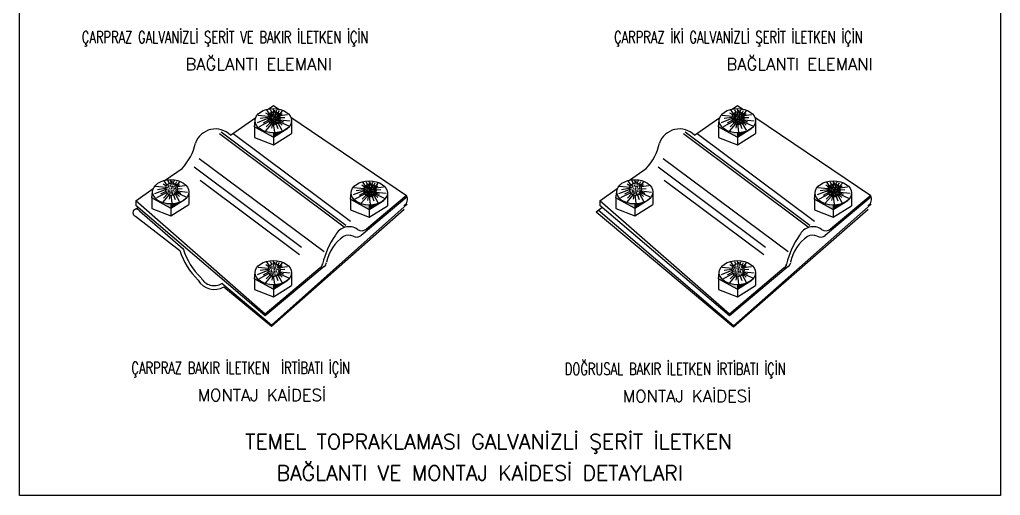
# Model space of a CAD drawing. Header units: millimetres. Extents: x 1852829 to 1882754, y -270850 to -231658.
# Drawn here: x 1857578 to 1858434, y -238199 to -237784 of the extents above; entities that cross this region are included whole.
import ezdxf

# ---------------------------------------------------------------- set-up
doc = ezdxf.new("R2010")
doc.units = ezdxf.units.MM
doc.layers.add('DETAYLAR', color=7, linetype='Continuous')
doc.styles.add('ELEKTRIK', font='romanstw.shx', dxfattribs={"height": 0.2})
doc.styles.get("Standard").update_dxf_attribs({"font": 'ARIALN.TTF'})
doc.linetypes.add('DIYAFON-HATTI', pattern='A,12.7,-5.08,["DF",Standard,S=2.54,R=0,X=-2.54,Y=-1.27],-5.08', length=22.86)

# ---------------------------------------------------------------- blocks, each defined once
blk = doc.blocks.new('TD6')
at = {"ltscale": 40}
h = blk.add_hatch(dxfattribs=at)
h.set_pattern_fill('AR-CONC', color=2, scale=0.493418, style=0)
h.set_pattern_definition([(50, (-3067.0305, 2828.0083), (3.5390932, -0.3096305), [0.3700638, -4.0707013]), (355, (-3067.0305, 2828.0083), (-0.6846245, 3.711454), [0.296051, -3.256561]), (100.4514, (-3066.7356, 2827.9825), (2.8544714, 3.401821), [0.3145058, -3.4595637]), (46.1842, (-3067.0305, 2828.995), (5.265963, -0.816701), [0.555096, -6.106052]), (96.6356, (-3066.5917, 2828.927), (4.611797, 4.806476), [0.471759, -5.189345]), (351.1842, (-3067.0305, 2828.995), (4.611793, 4.80648), [0.4440765, -4.8848415]), (21, (-3066.537, 2828.7484), (2.9452488, -1.9865954), [0.3700638, -4.0707013]), (326, (-3066.537, 2828.7484), (1.2005625, 3.5780233), [0.296051, -3.256561]), (71.4514, (-3066.2916, 2828.583), (4.1458125, 1.5914246), [0.3145058, -3.4595637]), (37.5, (-3067.0305, 2828.0083), (0.05999896, 1.6425593), [0, -3.2170875, 0, -3.3059028, 0, -3.2688965]), (7.5, (-3067.0305, 2828.0083), (1.2980333, 1.9460997), [0, -1.884858, 0, -3.1430748, 0, -1.2458813]), (327.5, (-3068.1308, 2828.0083), (2.63397777, -0.11128987), [0, -1.2335458, 0, -3.848663, 0, -5.1068798]), (317.5, (-3068.6242, 2828.0083), (2.8775475, 0.4939363), [0, -1.6036096, 0, -2.555907, 0, -3.6266248])])
edge = h.paths.add_edge_path()
edge.add_ellipse((-343.2, 548.8), major_axis=(0.59, -9.39), ratio=0.937471, start_angle=90, end_angle=113.3742)
edge.add_ellipse((-343.2, 548.8), major_axis=(0.59, -9.39), ratio=0.937471, start_angle=113.3742, end_angle=136.7243)
edge.add_ellipse((-343.2, 548.8), major_axis=(0.59, -9.39), ratio=0.937471, start_angle=136.7243, end_angle=158.4406)
edge.add_ellipse((-343.2, 548.8), major_axis=(0.59, -9.39), ratio=0.937471, start_angle=158.4406, end_angle=170.486)
edge.add_ellipse((-343.2, 548.8), major_axis=(0.59, -9.39), ratio=0.937471, start_angle=170.486, end_angle=178.4128)
edge.add_ellipse((-343.2, 548.8), major_axis=(0.59, -9.39), ratio=0.937471, start_angle=178.4128, end_angle=199.8456)
edge.add_ellipse((-343.2, 548.8), major_axis=(0.59, -9.39), ratio=0.937471, start_angle=199.8456, end_angle=238.2517)
edge.add_ellipse((-343.2, 548.8), major_axis=(0.59, -9.39), ratio=0.937471, start_angle=238.2517, end_angle=252.188)
edge.add_ellipse((-343.2, 548.8), major_axis=(0.59, -9.39), ratio=0.937471, start_angle=252.188, end_angle=262.4507)
edge.add_ellipse((-343.2, 548.8), major_axis=(0.59, -9.39), ratio=0.937471, start_angle=262.4507, end_angle=287.513)
edge.add_ellipse((-343.2, 548.8), major_axis=(0.59, -9.39), ratio=0.937471, start_angle=287.513, end_angle=301.2125)
edge.add_ellipse((-343.2, 548.8), major_axis=(0.59, -9.39), ratio=0.937471, start_angle=301.2125, end_angle=315.036)
edge.add_ellipse((-343.2, 548.8), major_axis=(0.59, -9.39), ratio=0.937471, start_angle=315.036, end_angle=329.5991)
edge.add_ellipse((-343.2, 548.8), major_axis=(0.59, -9.39), ratio=0.937471, start_angle=329.5991, end_angle=339.6638)
edge.add_ellipse((-343.2, 548.8), major_axis=(0.59, -9.39), ratio=0.937471, start_angle=339.6638, end_angle=348.6839)
edge.add_ellipse((-343.2, 548.8), major_axis=(0.59, -9.39), ratio=0.937471, start_angle=348.6839, end_angle=375.9718)
edge.add_ellipse((-343.2, 548.8), major_axis=(0.59, -9.39), ratio=0.937471, start_angle=15.9718, end_angle=36.5054)
edge.add_ellipse((-343.2, 548.8), major_axis=(0.59, -9.39), ratio=0.937471, start_angle=36.5054, end_angle=45.5371)
edge.add_ellipse((-343.2, 548.8), major_axis=(0.59, -9.39), ratio=0.937471, start_angle=45.5371, end_angle=53.5932)
edge.add_ellipse((-343.2, 548.8), major_axis=(0.59, -9.39), ratio=0.937471, start_angle=53.5932, end_angle=64.1522)
edge.add_ellipse((-343.2, 548.8), major_axis=(0.59, -9.39), ratio=0.937471, start_angle=64.1522, end_angle=71.0908)
edge.add_ellipse((-343.2, 548.8), major_axis=(0.59, -9.39), ratio=0.937471, start_angle=71.0908, end_angle=90)
h = blk.add_hatch(dxfattribs=at)
h.set_pattern_fill('AR-CONC', color=2, scale=0.493418, style=0)
h.set_pattern_definition([(50, (-2391.8287, 2828.0083), (3.5390932, -0.3096305), [0.3700638, -4.0707013]), (355, (-2391.8287, 2828.0083), (-0.6846245, 3.711454), [0.296051, -3.256561]), (100.4514, (-2391.5337, 2827.9825), (2.8544714, 3.401821), [0.3145058, -3.4595637]), (46.1842, (-2391.8287, 2828.995), (5.265963, -0.816701), [0.555096, -6.106052]), (96.6356, (-2391.39, 2828.927), (4.611797, 4.806476), [0.471759, -5.189345]), (351.1842, (-2391.8287, 2828.995), (4.611793, 4.80648), [0.4440765, -4.8848415]), (21, (-2391.3352, 2828.7484), (2.9452488, -1.9865954), [0.3700638, -4.0707013]), (326, (-2391.3352, 2828.7484), (1.2005625, 3.5780233), [0.296051, -3.256561]), (71.4514, (-2391.0898, 2828.583), (4.1458125, 1.5914246), [0.3145058, -3.4595637]), (37.5, (-2391.8287, 2828.0083), (0.05999896, 1.6425593), [0, -3.2170875, 0, -3.3059028, 0, -3.2688965]), (7.5, (-2391.8287, 2828.0083), (1.2980333, 1.9460997), [0, -1.884858, 0, -3.1430748, 0, -1.2458813]), (327.5, (-2392.929, 2828.0083), (2.63397777, -0.11128987), [0, -1.2335458, 0, -3.848663, 0, -5.1068798]), (317.5, (-2393.4224, 2828.0083), (2.8775475, 0.4939363), [0, -1.6036096, 0, -2.555907, 0, -3.6266248])])
edge = h.paths.add_edge_path()
edge.add_ellipse((332, 548.8), major_axis=(0.59, -9.39), ratio=0.937471, start_angle=90, end_angle=113.3742)
edge.add_ellipse((332, 548.8), major_axis=(0.59, -9.39), ratio=0.937471, start_angle=113.3742, end_angle=136.7243)
edge.add_ellipse((332, 548.8), major_axis=(0.59, -9.39), ratio=0.937471, start_angle=136.7243, end_angle=158.4406)
edge.add_ellipse((332, 548.8), major_axis=(0.59, -9.39), ratio=0.937471, start_angle=158.4406, end_angle=170.486)
edge.add_ellipse((332, 548.8), major_axis=(0.59, -9.39), ratio=0.937471, start_angle=170.486, end_angle=178.4128)
edge.add_ellipse((332, 548.8), major_axis=(0.59, -9.39), ratio=0.937471, start_angle=178.4128, end_angle=199.8456)
edge.add_ellipse((332, 548.8), major_axis=(0.59, -9.39), ratio=0.937471, start_angle=199.8456, end_angle=238.2517)
edge.add_ellipse((332, 548.8), major_axis=(0.59, -9.39), ratio=0.937471, start_angle=238.2517, end_angle=252.188)
edge.add_ellipse((332, 548.8), major_axis=(0.59, -9.39), ratio=0.937471, start_angle=252.188, end_angle=262.4507)
edge.add_ellipse((332, 548.8), major_axis=(0.59, -9.39), ratio=0.937471, start_angle=262.4507, end_angle=287.513)
edge.add_ellipse((332, 548.8), major_axis=(0.59, -9.39), ratio=0.937471, start_angle=287.513, end_angle=301.2125)
edge.add_ellipse((332, 548.8), major_axis=(0.59, -9.39), ratio=0.937471, start_angle=301.2125, end_angle=315.036)
edge.add_ellipse((332, 548.8), major_axis=(0.59, -9.39), ratio=0.937471, start_angle=315.036, end_angle=329.5991)
edge.add_ellipse((332, 548.8), major_axis=(0.59, -9.39), ratio=0.937471, start_angle=329.5991, end_angle=339.6638)
edge.add_ellipse((332, 548.8), major_axis=(0.59, -9.39), ratio=0.937471, start_angle=339.6638, end_angle=348.6839)
edge.add_ellipse((332, 548.8), major_axis=(0.59, -9.39), ratio=0.937471, start_angle=348.6839, end_angle=375.9718)
edge.add_ellipse((332, 548.8), major_axis=(0.59, -9.39), ratio=0.937471, start_angle=15.9718, end_angle=36.5054)
edge.add_ellipse((332, 548.8), major_axis=(0.59, -9.39), ratio=0.937471, start_angle=36.5054, end_angle=45.5371)
edge.add_ellipse((332, 548.8), major_axis=(0.59, -9.39), ratio=0.937471, start_angle=45.5371, end_angle=53.5932)
edge.add_ellipse((332, 548.8), major_axis=(0.59, -9.39), ratio=0.937471, start_angle=53.5932, end_angle=64.1522)
edge.add_ellipse((332, 548.8), major_axis=(0.59, -9.39), ratio=0.937471, start_angle=64.1522, end_angle=71.0908)
edge.add_ellipse((332, 548.8), major_axis=(0.59, -9.39), ratio=0.937471, start_angle=71.0908, end_angle=90)
h = blk.add_hatch(color=2, dxfattribs=at)
edge = h.paths.add_edge_path()
edge.add_ellipse((-344.3, 545), major_axis=(-26.4, 0), ratio=0.667305, start_angle=0, end_angle=90, ccw=False)
edge.add_line((-370.7, 545), (-371.8, 536.2))
edge.add_line((-371.8, 536.2), (-344.3, 521.1))
edge.add_line((-344.3, 521.1), (-344.3, 527.4))
h = blk.add_hatch(color=2, dxfattribs=at)
edge = h.paths.add_edge_path()
edge.add_ellipse((330.9, 545), major_axis=(-26.4, 0), ratio=0.667305, start_angle=0, end_angle=90, ccw=False)
edge.add_line((304.5, 545), (303.4, 536.2))
edge.add_line((303.4, 536.2), (330.9, 521.1))
edge.add_line((330.9, 521.1), (330.9, 527.4))
h = blk.add_hatch(color=2, dxfattribs=at)
edge = h.paths.add_edge_path()
edge.add_ellipse((-344.3, 545), major_axis=(-26.4, 0), ratio=0.667305, start_angle=90, end_angle=123.9657, ccw=False)
edge.add_line((-344.3, 527.4), (-344.3, 521.1))
edge.add_line((-344.3, 521.1), (-329.6, 530.4))
h = blk.add_hatch(color=2, dxfattribs=at)
edge = h.paths.add_edge_path()
edge.add_ellipse((330.9, 545), major_axis=(-26.4, 0), ratio=0.667305, start_angle=90, end_angle=123.9657, ccw=False)
edge.add_line((330.9, 527.4), (330.9, 521.1))
edge.add_line((330.9, 521.1), (345.6, 530.4))
h = blk.add_hatch(dxfattribs=at)
h.set_pattern_fill('AR-CONC', color=2, scale=0.493418, style=0)
h.set_pattern_definition([(50, (-3216.359, 2724.5624), (3.5390932, -0.3096305), [0.3700638, -4.0707013]), (355, (-3216.359, 2724.5624), (-0.6846245, 3.711454), [0.296051, -3.256561]), (100.4514, (-3216.064, 2724.5366), (2.8544714, 3.401821), [0.3145058, -3.4595637]), (46.1842, (-3216.359, 2725.5493), (5.265963, -0.816701), [0.555096, -6.106052]), (96.6356, (-3215.92, 2725.481), (4.611797, 4.806476), [0.471759, -5.189345]), (351.1842, (-3216.359, 2725.5493), (4.611793, 4.80648), [0.4440765, -4.8848415]), (21, (-3215.8655, 2725.3026), (2.9452488, -1.9865954), [0.3700638, -4.0707013]), (326, (-3215.8655, 2725.3026), (1.2005625, 3.5780233), [0.296051, -3.256561]), (71.4514, (-3215.62, 2725.137), (4.1458125, 1.5914246), [0.3145058, -3.4595637]), (37.5, (-3216.3589, 2724.5624), (0.05999896, 1.6425593), [0, -3.2170875, 0, -3.3059028, 0, -3.2688965]), (7.5, (-3216.3589, 2724.5624), (1.2980333, 1.9460997), [0, -1.884858, 0, -3.1430748, 0, -1.2458813]), (327.5, (-3217.4592, 2724.5624), (2.63397777, -0.11128987), [0, -1.2335458, 0, -3.848663, 0, -5.1068798]), (317.5, (-3217.9526, 2724.5624), (2.8775475, 0.4939363), [0, -1.6036096, 0, -2.555907, 0, -3.6266248])])
edge = h.paths.add_edge_path()
edge.add_ellipse((-492.5, 445.4), major_axis=(0.59, -9.39), ratio=0.937471, start_angle=90, end_angle=113.3742)
edge.add_ellipse((-492.5, 445.4), major_axis=(0.59, -9.39), ratio=0.937471, start_angle=113.3742, end_angle=136.7243)
edge.add_ellipse((-492.5, 445.4), major_axis=(0.59, -9.39), ratio=0.937471, start_angle=136.7243, end_angle=158.4406)
edge.add_ellipse((-492.5, 445.4), major_axis=(0.59, -9.39), ratio=0.937471, start_angle=158.4406, end_angle=170.486)
edge.add_ellipse((-492.5, 445.4), major_axis=(0.59, -9.39), ratio=0.937471, start_angle=170.486, end_angle=178.4128)
edge.add_ellipse((-492.5, 445.4), major_axis=(0.59, -9.39), ratio=0.937471, start_angle=178.4128, end_angle=199.8456)
edge.add_ellipse((-492.5, 445.4), major_axis=(0.59, -9.39), ratio=0.937471, start_angle=199.8456, end_angle=238.2517)
edge.add_ellipse((-492.5, 445.4), major_axis=(0.59, -9.39), ratio=0.937471, start_angle=238.2517, end_angle=252.188)
edge.add_ellipse((-492.5, 445.4), major_axis=(0.59, -9.39), ratio=0.937471, start_angle=252.188, end_angle=262.4507)
edge.add_ellipse((-492.5, 445.4), major_axis=(0.59, -9.39), ratio=0.937471, start_angle=262.4507, end_angle=287.513)
edge.add_ellipse((-492.5, 445.4), major_axis=(0.59, -9.39), ratio=0.937471, start_angle=287.513, end_angle=301.2125)
edge.add_ellipse((-492.5, 445.4), major_axis=(0.59, -9.39), ratio=0.937471, start_angle=301.2125, end_angle=315.036)
edge.add_ellipse((-492.5, 445.4), major_axis=(0.59, -9.39), ratio=0.937471, start_angle=315.036, end_angle=329.5991)
edge.add_ellipse((-492.5, 445.4), major_axis=(0.59, -9.39), ratio=0.937471, start_angle=329.5991, end_angle=339.6638)
edge.add_ellipse((-492.5, 445.4), major_axis=(0.59, -9.39), ratio=0.937471, start_angle=339.6638, end_angle=348.6839)
edge.add_ellipse((-492.5, 445.4), major_axis=(0.59, -9.39), ratio=0.937471, start_angle=348.6839, end_angle=375.9718)
edge.add_ellipse((-492.5, 445.4), major_axis=(0.59, -9.39), ratio=0.937471, start_angle=15.9718, end_angle=36.5054)
edge.add_ellipse((-492.5, 445.4), major_axis=(0.59, -9.39), ratio=0.937471, start_angle=36.5054, end_angle=45.5371)
edge.add_ellipse((-492.5, 445.4), major_axis=(0.59, -9.39), ratio=0.937471, start_angle=45.5371, end_angle=53.5932)
edge.add_ellipse((-492.5, 445.4), major_axis=(0.59, -9.39), ratio=0.937471, start_angle=53.5932, end_angle=64.1522)
edge.add_ellipse((-492.5, 445.4), major_axis=(0.59, -9.39), ratio=0.937471, start_angle=64.1522, end_angle=71.0908)
edge.add_ellipse((-492.5, 445.4), major_axis=(0.59, -9.39), ratio=0.937471, start_angle=71.0908, end_angle=90)
h = blk.add_hatch(dxfattribs=at)
h.set_pattern_fill('AR-CONC', color=2, scale=0.493418, style=0)
h.set_pattern_definition([(50, (-2927.4993, 2722.876), (3.5390932, -0.3096305), [0.3700638, -4.0707013]), (355, (-2927.4993, 2722.876), (-0.6846245, 3.711454), [0.296051, -3.256561]), (100.4514, (-2927.2044, 2722.8503), (2.8544714, 3.401821), [0.3145058, -3.4595637]), (46.1842, (-2927.4993, 2723.863), (5.265963, -0.816701), [0.555096, -6.106052]), (96.6356, (-2927.0605, 2723.795), (4.611797, 4.806476), [0.471759, -5.189345]), (351.1842, (-2927.4993, 2723.863), (4.611793, 4.80648), [0.4440765, -4.8848415]), (21, (-2927.006, 2723.6162), (2.9452488, -1.9865954), [0.3700638, -4.0707013]), (326, (-2927.006, 2723.6162), (1.2005625, 3.5780233), [0.296051, -3.256561]), (71.4514, (-2926.7605, 2723.4507), (4.1458125, 1.5914246), [0.3145058, -3.4595637]), (37.5, (-2927.4993, 2722.8761), (0.05999896, 1.6425593), [0, -3.2170875, 0, -3.3059028, 0, -3.2688965]), (7.5, (-2927.4993, 2722.8761), (1.2980333, 1.9460997), [0, -1.884858, 0, -3.1430748, 0, -1.2458813]), (327.5, (-2928.5997, 2722.8761), (2.63397777, -0.11128987), [0, -1.2335458, 0, -3.848663, 0, -5.1068798]), (317.5, (-2929.093, 2722.876), (2.8775475, 0.4939363), [0, -1.6036096, 0, -2.555907, 0, -3.6266248])])
edge = h.paths.add_edge_path()
edge.add_ellipse((-203.7, 443.7), major_axis=(0.59, -9.39), ratio=0.937471, start_angle=0, end_angle=360)
h = blk.add_hatch(dxfattribs=at)
h.set_pattern_fill('AR-CONC', color=2, scale=0.493418, style=0)
h.set_pattern_definition([(50, (-2541.157, 2724.5624), (3.5390932, -0.3096305), [0.3700638, -4.0707013]), (355, (-2541.157, 2724.5624), (-0.6846245, 3.711454), [0.296051, -3.256561]), (100.4514, (-2540.862, 2724.5366), (2.8544714, 3.401821), [0.3145058, -3.4595637]), (46.1842, (-2541.157, 2725.5493), (5.265963, -0.816701), [0.555096, -6.106052]), (96.6356, (-2540.718, 2725.481), (4.611797, 4.806476), [0.471759, -5.189345]), (351.1842, (-2541.157, 2725.5493), (4.611793, 4.80648), [0.4440765, -4.8848415]), (21, (-2540.6636, 2725.3026), (2.9452488, -1.9865954), [0.3700638, -4.0707013]), (326, (-2540.6636, 2725.3026), (1.2005625, 3.5780233), [0.296051, -3.256561]), (71.4514, (-2540.4182, 2725.137), (4.1458125, 1.5914246), [0.3145058, -3.4595637]), (37.5, (-2541.157, 2724.5624), (0.05999896, 1.6425593), [0, -3.2170875, 0, -3.3059028, 0, -3.2688965]), (7.5, (-2541.157, 2724.5624), (1.2980333, 1.9460997), [0, -1.884858, 0, -3.1430748, 0, -1.2458813]), (327.5, (-2542.2574, 2724.5624), (2.63397777, -0.11128987), [0, -1.2335458, 0, -3.848663, 0, -5.1068798]), (317.5, (-2542.7508, 2724.5624), (2.8775475, 0.4939363), [0, -1.6036096, 0, -2.555907, 0, -3.6266248])])
edge = h.paths.add_edge_path()
edge.add_ellipse((182.7, 445.4), major_axis=(0.59, -9.39), ratio=0.937471, start_angle=90, end_angle=113.3742)
edge.add_ellipse((182.7, 445.4), major_axis=(0.59, -9.39), ratio=0.937471, start_angle=113.3742, end_angle=136.7243)
edge.add_ellipse((182.7, 445.4), major_axis=(0.59, -9.39), ratio=0.937471, start_angle=136.7243, end_angle=158.4406)
edge.add_ellipse((182.7, 445.4), major_axis=(0.59, -9.39), ratio=0.937471, start_angle=158.4406, end_angle=170.486)
edge.add_ellipse((182.7, 445.4), major_axis=(0.59, -9.39), ratio=0.937471, start_angle=170.486, end_angle=178.4128)
edge.add_ellipse((182.7, 445.4), major_axis=(0.59, -9.39), ratio=0.937471, start_angle=178.4128, end_angle=199.8456)
edge.add_ellipse((182.7, 445.4), major_axis=(0.59, -9.39), ratio=0.937471, start_angle=199.8456, end_angle=238.2517)
edge.add_ellipse((182.7, 445.4), major_axis=(0.59, -9.39), ratio=0.937471, start_angle=238.2517, end_angle=252.188)
edge.add_ellipse((182.7, 445.4), major_axis=(0.59, -9.39), ratio=0.937471, start_angle=252.188, end_angle=262.4507)
edge.add_ellipse((182.7, 445.4), major_axis=(0.59, -9.39), ratio=0.937471, start_angle=262.4507, end_angle=287.513)
edge.add_ellipse((182.7, 445.4), major_axis=(0.59, -9.39), ratio=0.937471, start_angle=287.513, end_angle=301.2125)
edge.add_ellipse((182.7, 445.4), major_axis=(0.59, -9.39), ratio=0.937471, start_angle=301.2125, end_angle=315.036)
edge.add_ellipse((182.7, 445.4), major_axis=(0.59, -9.39), ratio=0.937471, start_angle=315.036, end_angle=329.5991)
edge.add_ellipse((182.7, 445.4), major_axis=(0.59, -9.39), ratio=0.937471, start_angle=329.5991, end_angle=339.6638)
edge.add_ellipse((182.7, 445.4), major_axis=(0.59, -9.39), ratio=0.937471, start_angle=339.6638, end_angle=348.6839)
edge.add_ellipse((182.7, 445.4), major_axis=(0.59, -9.39), ratio=0.937471, start_angle=348.6839, end_angle=375.9718)
edge.add_ellipse((182.7, 445.4), major_axis=(0.59, -9.39), ratio=0.937471, start_angle=15.9718, end_angle=36.5054)
edge.add_ellipse((182.7, 445.4), major_axis=(0.59, -9.39), ratio=0.937471, start_angle=36.5054, end_angle=45.5371)
edge.add_ellipse((182.7, 445.4), major_axis=(0.59, -9.39), ratio=0.937471, start_angle=45.5371, end_angle=53.5932)
edge.add_ellipse((182.7, 445.4), major_axis=(0.59, -9.39), ratio=0.937471, start_angle=53.5932, end_angle=64.1522)
edge.add_ellipse((182.7, 445.4), major_axis=(0.59, -9.39), ratio=0.937471, start_angle=64.1522, end_angle=71.0908)
edge.add_ellipse((182.7, 445.4), major_axis=(0.59, -9.39), ratio=0.937471, start_angle=71.0908, end_angle=90)
h = blk.add_hatch(dxfattribs=at)
h.set_pattern_fill('AR-CONC', color=2, scale=0.493418, style=0)
h.set_pattern_definition([(50, (-2252.2975, 2722.876), (3.5390932, -0.3096305), [0.3700638, -4.0707013]), (355, (-2252.2975, 2722.876), (-0.6846245, 3.711454), [0.296051, -3.256561]), (100.4514, (-2252.0026, 2722.8503), (2.8544714, 3.401821), [0.3145058, -3.4595637]), (46.1842, (-2252.2975, 2723.863), (5.265963, -0.816701), [0.555096, -6.106052]), (96.6356, (-2251.8587, 2723.795), (4.611797, 4.806476), [0.471759, -5.189345]), (351.1842, (-2252.2975, 2723.863), (4.611793, 4.80648), [0.4440765, -4.8848415]), (21, (-2251.804, 2723.6162), (2.9452488, -1.9865954), [0.3700638, -4.0707013]), (326, (-2251.804, 2723.6162), (1.2005625, 3.5780233), [0.296051, -3.256561]), (71.4514, (-2251.5586, 2723.4507), (4.1458125, 1.5914246), [0.3145058, -3.4595637]), (37.5, (-2252.2975, 2722.8761), (0.05999896, 1.6425593), [0, -3.2170875, 0, -3.3059028, 0, -3.2688965]), (7.5, (-2252.2975, 2722.8761), (1.2980333, 1.9460997), [0, -1.884858, 0, -3.1430748, 0, -1.2458813]), (327.5, (-2253.3978, 2722.8761), (2.63397777, -0.11128987), [0, -1.2335458, 0, -3.848663, 0, -5.1068798]), (317.5, (-2253.8912, 2722.876), (2.8775475, 0.4939363), [0, -1.6036096, 0, -2.555907, 0, -3.6266248])])
edge = h.paths.add_edge_path()
edge.add_ellipse((471.5, 443.7), major_axis=(0.59, -9.39), ratio=0.937471, start_angle=0, end_angle=360)
h = blk.add_hatch(color=2, dxfattribs=at)
edge = h.paths.add_edge_path()
edge.add_ellipse((-493.6, 441.5), major_axis=(-26.4, 0), ratio=0.667305, start_angle=0, end_angle=90, ccw=False)
edge.add_line((-520, 441.5), (-521.1, 432.7))
edge.add_line((-521.1, 432.7), (-493.6, 417.7))
edge.add_line((-493.6, 417.7), (-493.6, 423.9))
h = blk.add_hatch(color=2, dxfattribs=at)
edge = h.paths.add_edge_path()
edge.add_ellipse((-204.8, 439.9), major_axis=(-26.4, 0), ratio=0.667305, start_angle=0, end_angle=90, ccw=False)
edge.add_line((-231.2, 439.9), (-232.3, 431))
edge.add_line((-232.3, 431), (-204.8, 416))
edge.add_line((-204.8, 416), (-204.8, 422.2))
h = blk.add_hatch(color=2, dxfattribs=at)
edge = h.paths.add_edge_path()
edge.add_ellipse((181.6, 441.5), major_axis=(-26.4, 0), ratio=0.667305, start_angle=0, end_angle=90, ccw=False)
edge.add_line((155.2, 441.5), (154.1, 432.7))
edge.add_line((154.1, 432.7), (181.6, 417.7))
edge.add_line((181.6, 417.7), (181.6, 423.9))
h = blk.add_hatch(color=2, dxfattribs=at)
edge = h.paths.add_edge_path()
edge.add_ellipse((470.4, 439.9), major_axis=(-26.4, 0), ratio=0.667305, start_angle=0, end_angle=90, ccw=False)
edge.add_line((444, 439.9), (442.9, 431))
edge.add_line((442.9, 431), (470.4, 416))
edge.add_line((470.4, 416), (470.4, 422.2))
h = blk.add_hatch(color=2, dxfattribs=at)
edge = h.paths.add_edge_path()
edge.add_ellipse((-493.6, 441.5), major_axis=(-26.4, 0), ratio=0.667305, start_angle=90, end_angle=123.9657, ccw=False)
edge.add_line((-493.6, 423.9), (-493.6, 417.7))
edge.add_line((-493.6, 417.7), (-478.9, 426.9))
h = blk.add_hatch(color=2, dxfattribs=at)
edge = h.paths.add_edge_path()
edge.add_ellipse((-204.8, 439.9), major_axis=(-26.4, 0), ratio=0.667305, start_angle=90, end_angle=123.9657, ccw=False)
edge.add_line((-204.8, 422.2), (-204.8, 416))
edge.add_line((-204.8, 416), (-190, 425.2))
h = blk.add_hatch(color=2, dxfattribs=at)
edge = h.paths.add_edge_path()
edge.add_ellipse((181.6, 441.5), major_axis=(-26.4, 0), ratio=0.667305, start_angle=90, end_angle=123.9657, ccw=False)
edge.add_line((181.6, 423.9), (181.6, 417.7))
edge.add_line((181.6, 417.7), (196.3, 426.9))
h = blk.add_hatch(color=2, dxfattribs=at)
edge = h.paths.add_edge_path()
edge.add_ellipse((470.4, 439.9), major_axis=(-26.4, 0), ratio=0.667305, start_angle=90, end_angle=123.9657, ccw=False)
edge.add_line((470.4, 422.2), (470.4, 416))
edge.add_line((470.4, 416), (485.2, 425.2))
h = blk.add_hatch(dxfattribs=at)
h.set_pattern_fill('AR-CONC', color=2, scale=0.493418, style=0)
h.set_pattern_definition([(50, (-3066.995, 2606.988), (3.5390932, -0.3096305), [0.3700638, -4.0707013]), (355, (-3066.995, 2606.988), (-0.6846245, 3.711454), [0.296051, -3.256561]), (100.4514, (-3066.7002, 2606.9622), (2.8544714, 3.401821), [0.3145058, -3.4595637]), (46.1842, (-3066.995, 2607.975), (5.265963, -0.816701), [0.555096, -6.106052]), (96.6356, (-3066.5563, 2607.907), (4.611797, 4.806476), [0.471759, -5.189345]), (351.1842, (-3066.995, 2607.975), (4.611793, 4.80648), [0.4440765, -4.8848415]), (21, (-3066.5017, 2607.728), (2.9452488, -1.9865954), [0.3700638, -4.0707013]), (326, (-3066.5017, 2607.728), (1.2005625, 3.5780233), [0.296051, -3.256561]), (71.4514, (-3066.2563, 2607.5626), (4.1458125, 1.5914246), [0.3145058, -3.4595637]), (37.5, (-3066.9951, 2606.988), (0.05999896, 1.6425593), [0, -3.2170875, 0, -3.3059028, 0, -3.2688965]), (7.5, (-3066.9951, 2606.988), (1.2980333, 1.9460997), [0, -1.884858, 0, -3.1430748, 0, -1.2458813]), (327.5, (-3068.0955, 2606.988), (2.63397777, -0.11128987), [0, -1.2335458, 0, -3.848663, 0, -5.1068798]), (317.5, (-3068.5889, 2606.988), (2.8775475, 0.4939363), [0, -1.6036096, 0, -2.555907, 0, -3.6266248])])
edge = h.paths.add_edge_path()
edge.add_ellipse((-343.2, 327.8), major_axis=(0.59, -9.39), ratio=0.937471, start_angle=0, end_angle=360)
h = blk.add_hatch(dxfattribs=at)
h.set_pattern_fill('AR-CONC', color=2, scale=0.493418, style=0)
h.set_pattern_definition([(50, (-2391.7933, 2606.988), (3.5390932, -0.3096305), [0.3700638, -4.0707013]), (355, (-2391.7933, 2606.988), (-0.6846245, 3.711454), [0.296051, -3.256561]), (100.4514, (-2391.4984, 2606.9622), (2.8544714, 3.401821), [0.3145058, -3.4595637]), (46.1842, (-2391.7933, 2607.975), (5.265963, -0.816701), [0.555096, -6.106052]), (96.6356, (-2391.3545, 2607.907), (4.611797, 4.806476), [0.471759, -5.189345]), (351.1842, (-2391.7933, 2607.975), (4.611793, 4.80648), [0.4440765, -4.8848415]), (21, (-2391.3, 2607.728), (2.9452488, -1.9865954), [0.3700638, -4.0707013]), (326, (-2391.3, 2607.728), (1.2005625, 3.5780233), [0.296051, -3.256561]), (71.4514, (-2391.0544, 2607.5626), (4.1458125, 1.5914246), [0.3145058, -3.4595637]), (37.5, (-2391.7933, 2606.988), (0.05999896, 1.6425593), [0, -3.2170875, 0, -3.3059028, 0, -3.2688965]), (7.5, (-2391.7933, 2606.988), (1.2980333, 1.9460997), [0, -1.884858, 0, -3.1430748, 0, -1.2458813]), (327.5, (-2392.8936, 2606.988), (2.63397777, -0.11128987), [0, -1.2335458, 0, -3.848663, 0, -5.1068798]), (317.5, (-2393.387, 2606.988), (2.8775475, 0.4939363), [0, -1.6036096, 0, -2.555907, 0, -3.6266248])])
edge = h.paths.add_edge_path()
edge.add_ellipse((332, 327.8), major_axis=(0.59, -9.39), ratio=0.937471, start_angle=0, end_angle=360)
h = blk.add_hatch(color=2, dxfattribs=at)
edge = h.paths.add_edge_path()
edge.add_ellipse((-344.3, 324), major_axis=(-26.4, 0), ratio=0.667305, start_angle=0, end_angle=90, ccw=False)
edge.add_line((-370.7, 324), (-371.8, 315.1))
edge.add_line((-371.8, 315.1), (-344.3, 300.1))
edge.add_line((-344.3, 300.1), (-344.3, 306.4))
h = blk.add_hatch(color=2, dxfattribs=at)
edge = h.paths.add_edge_path()
edge.add_ellipse((330.9, 324), major_axis=(-26.4, 0), ratio=0.667305, start_angle=0, end_angle=90, ccw=False)
edge.add_line((304.5, 324), (303.4, 315.1))
edge.add_line((303.4, 315.1), (330.9, 300.1))
edge.add_line((330.9, 300.1), (330.9, 306.4))
h = blk.add_hatch(color=2, dxfattribs=at)
edge = h.paths.add_edge_path()
edge.add_ellipse((-344.3, 324), major_axis=(-26.4, 0), ratio=0.667305, start_angle=90, end_angle=123.9657, ccw=False)
edge.add_line((-344.3, 306.4), (-344.3, 300.1))
edge.add_line((-344.3, 300.1), (-329.5, 309.4))
h = blk.add_hatch(color=2, dxfattribs=at)
edge = h.paths.add_edge_path()
edge.add_ellipse((330.9, 324), major_axis=(-26.4, 0), ratio=0.667305, start_angle=90, end_angle=123.9657, ccw=False)
edge.add_line((330.9, 306.4), (330.9, 300.1))
edge.add_line((330.9, 300.1), (345.7, 309.4))
at = {"color": 2, "ltscale": 40}
for p, q in [((-349.9, 555), (-353.7, 560.9)), ((-346.7, 557.5), (-348.3, 560.8)), ((-343.4, 557.6), (-344.3, 561.9)), ((-342.3, 558.2), (-342, 560.2)), ((-340.7, 557.3), (-338.8, 561.2)), ((-337.6, 556), (-335.6, 559.8)), ((-335.6, 553.9), (-331.1, 559.2)), ((325.3, 555), (321.5, 560.9)), ((328.5, 557.5), (326.9, 560.8)), ((331.8, 557.6), (330.9, 561.9)), ((332.9, 558.2), (333.2, 560.2)), ((334.5, 557.3), (336.4, 561.2)), ((337.6, 556), (339.6, 559.8)), ((339.6, 553.9), (344.1, 559.2)), ((-371.8, 536.2), (-370.7, 545)), ((-352.3, 548), (-367.8, 542)), ((-351.7, 551.2), (-366.6, 552.6)), ((-350.3, 543.6), (-365.2, 536.1)), ((-352, 549.5), (-363.4, 548)), ((-351.4, 545.5), (-359.1, 541.5)), ((-351, 553.3), (-355.1, 556.1)), ((-336.5, 542.7), (-331.7, 538.4)), ((-336, 543.8), (-322.5, 537.5)), ((-335.4, 553.1), (-331.7, 555.4)), ((-335, 545.2), (-329.8, 543.1)), ((-334.8, 552.5), (-323.7, 554.1)), ((-334.8, 546.3), (-319.9, 544.6)), ((-334.4, 549.4), (-327.5, 549.8)), ((-317.9, 543.9), (-317.9, 526.3)), ((303.4, 536.2), (304.5, 545)), ((322.9, 548), (307.4, 542)), ((323.5, 551.2), (308.6, 552.6)), ((324.9, 543.6), (310, 536.1)), ((323.2, 549.5), (311.8, 548)), ((323.8, 545.5), (316.1, 541.5)), ((324.2, 553.3), (320.1, 556.1)), ((338.7, 542.7), (343.5, 538.4)), ((339.2, 543.8), (352.7, 537.5)), ((339.8, 553.1), (343.6, 555.4)), ((340.2, 545.2), (345.4, 543.1)), ((340.4, 552.5), (351.6, 554.1)), ((340.5, 546.3), (355.3, 544.6)), ((340.8, 549.4), (347.7, 549.8)), ((357.3, 543.9), (357.3, 526.3)), ((-371.8, 536.2), (-371.8, 520.6)), ((-371.8, 536.2), (-344.3, 521.1)), ((-347.1, 540.6), (-355.9, 530.1)), ((-349, 541.8), (-354.7, 536)), ((-345.7, 539.8), (-346.8, 534.1)), ((-344.4, 539.8), (-342.9, 528.8)), ((-344.3, 521.1), (-323.4, 534.3)), ((-340.2, 540), (-337.8, 533.6)), ((-337.7, 542), (-331.8, 531.3)), ((-321, 536.8), (-320.8, 536.8)), ((303.4, 536.2), (303.4, 520.6)), ((303.4, 536.2), (330.9, 521.1)), ((328.2, 540.6), (319.3, 530.1)), ((326.2, 541.8), (320.5, 536)), ((329.5, 539.8), (328.4, 534.1)), ((330.8, 539.8), (332.3, 528.8)), ((330.9, 521.1), (351.8, 534.3)), ((335, 540), (337.4, 533.6)), ((337.5, 542), (343.4, 531.3)), ((354.2, 536.8), (354.4, 536.8)), ((-371.8, 520.6), (-344.3, 509.8)), ((-344.3, 527.4), (-344.3, 509.8)), ((-344.3, 509.8), (-317.9, 526.3)), ((-342.3, 524.5), (-342.1, 523.3)), ((303.4, 520.6), (330.9, 509.8)), ((330.9, 527.4), (330.9, 509.8)), ((330.9, 509.8), (357.3, 526.3)), ((332.9, 524.5), (333.1, 523.3)), ((-499.3, 451.5), (-503.1, 457.5)), ((-496.1, 454), (-497.6, 457.4)), ((-492.8, 454.2), (-493.6, 458.4)), ((-491.7, 454.7), (-491.4, 456.8)), ((-490.1, 453.9), (-488.1, 457.8)), ((-203.9, 452.5), (-204.7, 456.7)), ((175.9, 451.5), (172.1, 457.5)), ((179.1, 454), (177.6, 457.4)), ((182.4, 454.2), (181.6, 458.4)), ((183.5, 454.7), (183.8, 456.8)), ((185.1, 453.9), (187.1, 457.8)), ((471.3, 452.5), (470.5, 456.7)), ((-501.6, 444.5), (-517.2, 438.6)), ((-501, 447.7), (-515.9, 449.1)), ((-501.3, 446.1), (-512.8, 444.6)), ((-500.3, 449.9), (-504.5, 452.7)), ((-486.9, 452.6), (-484.9, 456.4)), ((-485, 450.5), (-480.4, 455.8)), ((-484.7, 449.6), (-481, 452)), ((-484.2, 449), (-473, 450.6)), ((-484.1, 442.9), (-469.2, 441.2)), ((-483.7, 445.9), (-476.9, 446.4)), ((-212.7, 442.8), (-228.3, 436.9)), ((-212.2, 446), (-227.1, 447.5)), ((-212.5, 444.4), (-223.9, 442.9)), ((-211.5, 448.2), (-215.6, 451)), ((-210.4, 449.8), (-214.2, 455.8)), ((-207.2, 452.3), (-208.8, 455.7)), ((-202.8, 453.1), (-202.5, 455.1)), ((-201.2, 452.2), (-199.3, 456.1)), ((-198.1, 450.9), (-196, 454.7)), ((-196.1, 448.8), (-191.6, 454.1)), ((-195.8, 447.9), (-192.1, 450.3)), ((-195.3, 447.3), (-184.1, 448.9)), ((-194.9, 444.3), (-188, 444.7)), ((173.6, 444.5), (158, 438.6)), ((174.2, 447.7), (159.3, 449.1)), ((173.9, 446.1), (162.4, 444.6)), ((174.9, 449.9), (170.7, 452.7)), ((188.3, 452.6), (190.3, 456.4)), ((190.2, 450.5), (194.8, 455.8)), ((190.5, 449.6), (194.2, 452)), ((191, 449), (202.2, 450.6)), ((191.1, 442.9), (206, 441.2)), ((191.5, 445.9), (198.3, 446.4)), ((462.5, 442.8), (446.9, 436.9)), ((463, 446), (448.1, 447.5)), ((462.7, 444.4), (451.3, 442.9)), ((463.7, 448.2), (459.6, 451)), ((464.8, 449.8), (461, 455.8)), ((468, 452.3), (466.4, 455.7)), ((472.4, 453.1), (472.7, 455.1)), ((474, 452.2), (475.9, 456.1)), ((477.1, 450.9), (479.2, 454.7)), ((479.1, 448.8), (483.6, 454.1)), ((479.4, 447.9), (483.1, 450.3)), ((479.9, 447.3), (491.1, 448.9)), ((480.3, 444.3), (487.2, 444.7)), ((-521.1, 432.7), (-520, 441.5)), ((-521.1, 432.7), (-521.1, 417.2)), ((-521.1, 432.7), (-493.6, 417.7)), ((-499.6, 440.1), (-514.5, 432.7)), ((-500.7, 442), (-508.4, 438)), ((-496.4, 437.1), (-505.3, 426.6)), ((-498.3, 438.4), (-504, 432.5)), ((-495, 436.4), (-496.1, 430.6)), ((-493.7, 436.4), (-492.2, 425.3)), ((-493.6, 417.7), (-472.7, 430.8)), ((-489.5, 436.5), (-487.1, 430.1)), ((-487, 438.5), (-481.2, 427.8)), ((-485.8, 439.2), (-481, 434.9)), ((-485.3, 440.4), (-471.8, 434.1)), ((-484.4, 441.8), (-479.1, 439.7)), ((-470.3, 433.4), (-470.2, 433.3)), ((-467.2, 440.4), (-467.2, 422.9)), ((-232.3, 431), (-231.2, 439.9)), ((-232.3, 431), (-232.3, 415.5)), ((-232.3, 431), (-204.8, 416)), ((-210.7, 438.4), (-225.6, 431)), ((-211.9, 440.4), (-219.6, 436.3)), ((-207.5, 435.4), (-216.4, 425)), ((-209.5, 436.7), (-215.2, 430.8)), ((-206.2, 434.7), (-207.2, 428.9)), ((-204.9, 434.7), (-203.4, 423.6)), ((-204.8, 416), (-183.8, 429.1)), ((-200.7, 434.8), (-198.2, 428.4)), ((-198.2, 436.8), (-192.3, 426.2)), ((-197, 437.5), (-192.2, 433.2)), ((-196.4, 438.7), (-182.9, 432.4)), ((-195.5, 440.1), (-190.2, 438)), ((-195.2, 441.2), (-180.3, 439.5)), ((-181.4, 431.7), (-181.3, 431.7)), ((-178.4, 438.7), (-178.4, 421.2)), ((154.1, 432.7), (155.2, 441.5)), ((154.1, 432.7), (154.1, 417.2)), ((154.1, 432.7), (181.6, 417.7)), ((175.6, 440.1), (160.7, 432.7)), ((174.5, 442), (166.8, 438)), ((178.8, 437.1), (169.9, 426.6)), ((176.9, 438.4), (171.2, 432.5)), ((180.2, 436.4), (179.1, 430.6)), ((181.5, 436.4), (183, 425.3)), ((181.6, 417.7), (202.5, 430.8)), ((185.7, 436.5), (188.1, 430.1)), ((188.2, 438.5), (194.1, 427.8)), ((189.4, 439.2), (194.2, 434.9)), ((189.9, 440.4), (203.4, 434.1)), ((190.8, 441.8), (196.1, 439.7)), ((204.9, 433.4), (205, 433.3)), ((208, 440.4), (208, 422.9)), ((442.9, 431), (444, 439.9)), ((442.9, 431), (442.9, 415.5)), ((442.9, 431), (470.4, 416)), ((464.5, 438.4), (449.6, 431)), ((463.3, 440.4), (455.6, 436.3)), ((467.7, 435.4), (458.8, 425)), ((465.7, 436.7), (460, 430.8)), ((469, 434.7), (468, 428.9)), ((470.3, 434.7), (471.8, 423.6)), ((470.4, 416), (491.4, 429.1)), ((474.5, 434.8), (477, 428.4)), ((477, 436.8), (482.9, 426.2)), ((478.2, 437.5), (483, 433.2)), ((478.8, 438.7), (492.3, 432.4)), ((479.7, 440.1), (485, 438)), ((480, 441.2), (494.9, 439.5)), ((493.8, 431.7), (493.9, 431.7)), ((496.8, 438.7), (496.8, 421.2)), ((-521.1, 417.2), (-493.6, 406.4)), ((-493.6, 423.9), (-493.6, 406.4)), ((-493.6, 406.4), (-467.2, 422.9)), ((-491.6, 421.1), (-491.5, 419.8)), ((-232.3, 415.5), (-204.8, 404.7)), ((-204.8, 422.2), (-204.8, 404.7)), ((-204.8, 404.7), (-178.4, 421.2)), ((-202.8, 419.4), (-202.6, 418.2)), ((154.1, 417.2), (181.6, 406.4)), ((181.6, 423.9), (181.6, 406.4)), ((181.6, 406.4), (208, 422.9)), ((183.6, 421.1), (183.7, 419.8)), ((442.9, 415.5), (470.4, 404.7)), ((470.4, 422.2), (470.4, 404.7)), ((470.4, 404.7), (496.8, 421.2)), ((472.4, 419.4), (472.6, 418.2)), ((-351.7, 330.2), (-366.6, 331.6)), ((-352, 328.5), (-363.4, 327)), ((-351, 332.3), (-355.1, 335.1)), ((-349.9, 333.9), (-353.7, 339.9)), ((-346.7, 336.5), (-348.3, 339.8)), ((-343.4, 336.6), (-344.2, 340.8)), ((-342.3, 337.2), (-342, 339.2)), ((-340.7, 336.3), (-338.8, 340.2)), ((-337.6, 335), (-335.5, 338.8)), ((-335.6, 332.9), (-331.1, 338.2)), ((-335.3, 332), (-331.6, 334.4)), ((-334.8, 331.4), (-323.6, 333)), ((-334.4, 328.4), (-327.5, 328.8)), ((323.5, 330.2), (308.6, 331.6)), ((323.2, 328.5), (311.8, 327)), ((324.2, 332.3), (320.1, 335.1)), ((325.3, 333.9), (321.5, 339.9)), ((328.5, 336.5), (326.9, 339.8)), ((331.8, 336.6), (331, 340.8)), ((332.9, 337.2), (333.2, 339.2)), ((334.5, 336.3), (336.4, 340.2)), ((337.6, 335), (339.7, 338.8)), ((339.6, 332.9), (344.1, 338.2)), ((339.9, 332), (343.6, 334.4)), ((340.4, 331.4), (351.6, 333)), ((340.8, 328.4), (347.7, 328.8)), ((-371.8, 315.1), (-370.7, 324)), ((-371.8, 315.1), (-371.8, 299.6)), ((-371.8, 315.1), (-344.3, 300.1)), ((-352.2, 326.9), (-367.8, 321)), ((-350.2, 322.6), (-365.1, 315.1)), ((-351.4, 324.5), (-359.1, 320.4)), ((-347, 319.6), (-355.9, 309.1)), ((-349, 320.8), (-354.7, 314.9)), ((-345.7, 318.8), (-346.7, 313.1)), ((-344.4, 318.8), (-342.9, 307.7)), ((-340.2, 318.9), (-337.7, 312.5)), ((-337.6, 320.9), (-331.8, 310.3)), ((-336.5, 321.6), (-331.6, 317.3)), ((-335.9, 322.8), (-322.4, 316.5)), ((-335, 324.2), (-329.7, 322.1)), ((-334.7, 325.3), (-319.8, 323.6)), ((-320.9, 315.8), (-320.8, 315.8)), ((-317.9, 322.8), (-317.9, 305.3)), ((303.4, 315.1), (304.5, 324)), ((303.4, 315.1), (303.4, 299.6)), ((303.4, 315.1), (330.9, 300.1)), ((323, 326.9), (307.4, 321)), ((325, 322.6), (310.1, 315.1)), ((323.8, 324.5), (316.1, 320.4)), ((328.2, 319.6), (319.3, 309.1)), ((326.2, 320.8), (320.5, 314.9)), ((329.5, 318.8), (328.5, 313.1)), ((330.8, 318.8), (332.3, 307.7)), ((335, 318.9), (337.5, 312.5)), ((337.6, 320.9), (343.4, 310.3)), ((338.7, 321.6), (343.6, 317.3)), ((339.3, 322.8), (352.8, 316.5)), ((340.2, 324.2), (345.5, 322.1)), ((340.5, 325.3), (355.4, 323.6)), ((354.3, 315.8), (354.4, 315.8)), ((357.3, 322.8), (357.3, 305.3)), ((-344.3, 300.1), (-323.3, 313.2)), ((-344.3, 306.4), (-344.3, 288.8)), ((-344.3, 288.8), (-317.9, 305.3)), ((-342.3, 303.5), (-342.1, 302.3)), ((330.9, 300.1), (351.9, 313.2)), ((330.9, 306.4), (330.9, 288.8)), ((330.9, 288.8), (357.3, 305.3)), ((332.9, 303.5), (333.1, 302.3)), ((-371.8, 299.6), (-344.3, 288.8)), ((303.4, 299.6), (330.9, 288.8))]:
    blk.add_line(p, q, dxfattribs=at)
at = {"ltscale": 40}
for p, q in [((-351.8, 561.9), (-344.2, 567.1)), ((-344.2, 567.1), (-336.3, 561.8)), ((323.4, 561.9), (331, 567.1)), ((331, 567.1), (338.9, 561.8)), ((-406.8, 523.9), (-369.9, 549.4)), ((-319.1, 550.2), (-150.4, 436.3)), ((268.4, 523.9), (305.3, 549.4)), ((356.1, 550.2), (524.8, 436.3)), ((-420.4, 528.7), (-238.7, 393.1)), ((254.8, 528.7), (436.5, 393.1)), ((-422.9, 526.2), (-241.2, 390.6)), ((-403, 526.5), (-232, 399)), ((252.3, 526.2), (434, 390.6)), ((272.2, 526.5), (443.2, 399)), ((-452.2, 490.2), (-270.5, 354.6)), ((223, 490.2), (404.7, 354.6)), ((-501.5, 458.4), (-477.2, 475.2)), ((-459.6, 477.6), (-303.3, 361.1)), ((173.7, 458.4), (198, 475.2)), ((215.6, 477.6), (371.9, 361.1)), ((-450.8, 458.4), (-306.1, 350.5)), ((224.4, 458.4), (369.1, 350.5)), ((-544.5, 428.6), (-519.1, 446.2)), ((130.7, 428.6), (156.1, 446.2)), ((-356, 263.7), (-544.5, 428.6)), ((-544.5, 428.6), (-544.5, 421.6)), ((-149.7, 434.2), (-216.5, 378)), ((-150.4, 436.3), (-208.9, 387.2)), ((319.2, 263.7), (130.7, 428.6)), ((130.7, 428.6), (130.7, 421.6)), ((525.5, 434.2), (458.7, 378)), ((524.8, 436.3), (466.3, 387.2)), ((-544.9, 416.2), (-541.4, 418.9)), ((-356, 260.9), (-544.5, 421.6)), ((-346.8, 247.4), (-149.7, 423.3)), ((-346.8, 246.3), (-153.9, 416.5)), ((125.4, 412.3), (133.8, 418.9)), ((325.2, 246.4), (128.4, 414.7)), ((319.2, 260.9), (130.7, 421.6)), ((325.2, 246.4), (525.5, 423.3)), ((325.2, 245.3), (521.3, 416.5)), ((-544.9, 406.1), (-480.3, 356.2)), ((-539, 413.7), (-475.4, 358.8)), ((125.4, 412.3), (325.2, 245.3)), ((-270.4, 332.8), (-356, 260.9)), ((-276.2, 330.7), (-356, 263.7)), ((404.8, 332.8), (319.2, 260.9)), ((399, 330.7), (319.2, 263.7)), ((-346.8, 247.4), (-419.2, 308)), ((-416.4, 303.3), (-346.8, 246.3)), ((-356, 263.7), (-356, 260.9)), ((319.2, 263.7), (319.2, 260.9)), ((-346.8, 247.4), (-346.8, 246.3)), ((325.2, 246.4), (325.2, 245.3))]:
    blk.add_line(p, q, dxfattribs=at)
at = {"color": 4, "linetype": 'Continuous', "ltscale": 40}
blk.add_lwpolyline([(-713.5, 1084.8), (713.5, 1084.8), (713.5, 0), (-713.5, 0)], close=True, dxfattribs=at)
at = {"ltscale": 40}
for centre, radius, start, end in [((-428.6, 502), 30.9, 45.098, 160.3945), ((246.6, 502), 30.9, 45.098, 160.3945), ((-536.3, 529.8), 80.5, 317.2645, 347.4773), ((138.9, 529.8), 80.5, 317.2645, 347.4773), ((-162.6, 430.9), 13.3, 310.4934, 24.172), ((512.6, 430.9), 13.3, 310.4934, 24.172), ((-543.6, 411.1), 5.21, 29.2606, 255.2229), ((-234.4, 369.3), 21.5, 54.2579, 155.1971), ((-215.7, 395.3), 10.5, 234.2579, 310.0205), ((440.9, 369.3), 21.5, 54.2579, 155.1971), ((459.6, 395.3), 10.5, 234.2579, 310.0205), ((-160.4, 311.1), 115.1, 144.2933, 167.2931), ((-209.9, 328.4), 57.9, 123.8839, 169.495), ((-234.9, 364.7), 13.8, 61.5362, 121.9702), ((-223.3, 386.1), 10.5, 241.5362, 310.0205), ((514.8, 311.1), 115.1, 144.2933, 167.2931), ((465.3, 328.4), 57.9, 123.8839, 169.495), ((440.3, 364.7), 13.8, 61.5362, 121.9702), ((451.9, 386.1), 10.5, 241.5362, 310.0205), ((-381.6, 387.1), 98, 196.7581, 226.1437), ((-381.6, 387.1), 103.5, 197.3916, 225.7037), ((-282.9, 338.8), 10.5, 310.0205, 348.0296), ((-282.9, 338.8), 10.5, 310.0205, 347.2931), ((-277.1, 340.8), 10.5, 310.0205, 349.495), ((392.3, 338.8), 10.5, 310.0205, 348.0296), ((392.3, 338.8), 10.5, 310.0205, 347.2931), ((398.1, 340.8), 10.5, 310.0205, 349.495), ((-430.2, 327), 22, 208.8055, 300.1071), ((-430.2, 327), 27.5, 210.6073, 300.1071)]:
    blk.add_arc(centre, radius, start, end, dxfattribs=at)
at = {"color": 2, "ltscale": 40}
for centre, major_axis, ratio in [((-344.3, 545), (-26.4, 0), 0.667305), ((-343.2, 548.8), (0.59, -9.39), 0.937471), ((330.9, 545), (-26.4, 0), 0.667305), ((332, 548.8), (0.59, -9.39), 0.937471), ((-493.6, 441.5), (-26.4, 0), 0.667305), ((-204.8, 439.9), (-26.4, 0), 0.667305), ((181.6, 441.5), (-26.4, 0), 0.667305), ((470.4, 439.9), (-26.4, 0), 0.667305), ((-492.5, 445.4), (0.59, -9.39), 0.937471), ((-203.7, 443.7), (0.59, -9.39), 0.937471), ((182.7, 445.4), (0.59, -9.39), 0.937471), ((471.5, 443.7), (0.59, -9.39), 0.937471), ((-344.3, 324), (-26.4, 0), 0.667305), ((-343.2, 327.8), (0.59, -9.39), 0.937471), ((330.9, 324), (-26.4, 0), 0.667305), ((332, 327.8), (0.59, -9.39), 0.937471)]:
    blk.add_ellipse(centre, major_axis=major_axis, ratio=ratio, dxfattribs=at)
at = {"color": 2, "linetype": 'DIYAFON-HATTI', "lineweight": 0, "ltscale": 40, "style": 'ELEKTRIK', "width": 0.7}
for s, p in [('ÇARPRAZ GALVANİZLİ ŞERİT VE BAKIR İLETKEN İÇİN', (-623, 657.7)), ('ÇARPRAZ İKİ GALVANİZLİ ŞERİT İLETKEN İÇİN', (151.3, 657.7)), ('ÇARPRAZ BAKIR İLETKEN  İRTİBATI İÇİN', (-550.8, 176.6)), ('DOĞRUSAL BAKIR İLETKEN İRTİBATI İÇİN', (79.7, 175.1))]:
    blk.add_text(s, height=17.497, dxfattribs=at).set_placement(p)
at = {"color": 2, "linetype": 'DIYAFON-HATTI', "lineweight": 0, "ltscale": 40, "style": 'ELEKTRIK'}
for s, p in [('BAĞLANTI ELEMANI', (-472.3, 618.3)), ('BAĞLANTI ELEMANI', (314.8, 618.3)), ('MONTAJ KAİDESİ', (-454.4, 137.2)), ('MONTAJ KAİDESİ', (164.2, 135.7))]:
    blk.add_text(s, height=17.497, dxfattribs=at).set_placement(p)
at = {"color": 4, "linetype": 'DIYAFON-HATTI', "lineweight": 0, "ltscale": 40, "style": 'ELEKTRIK'}
for s, p in [('TEMEL TOPRAKLAMASI GALVANİZLİ ŞERİT İLETKEN', (-385.4, 67.2)), ('BAĞLANTI VE MONTAJ KAİDESİ DETAYLARI', (-339.7, 21.5))]:
    blk.add_text(s, height=21.871, dxfattribs=at).set_placement(p)

msp = doc.modelspace()

# ---------------------------------------------------------------- block references
at = {"layer": 'DETAYLAR', "transparency": 33554687, "xscale": 0.6000000000000001, "yscale": 0.6000000000000001, "zscale": 0.6000000000000001}
msp.add_blockref('TD6', (1858005.77, -238199.17), dxfattribs=at)

doc.saveas('drawing.dxf')
